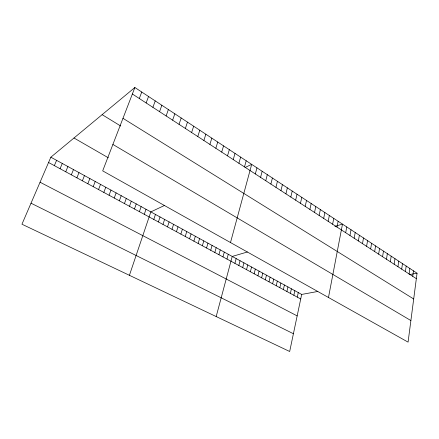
<?xml version="1.0" encoding="UTF-8"?>
<svg xmlns="http://www.w3.org/2000/svg" width="439" height="439" viewBox="0 0 439 439"><rect width="100%" height="100%" fill="white"/><g stroke="black" fill="none" stroke-linecap="round" stroke-linejoin="round"><path stroke-width="0.66" d="M417.05 273.201L408.078 342.129L102.688 170.87L134.872 87.504L417.05 273.201L409.219 274.644M412.731 276.318L413.461 270.836M409.088 273.947L409.834 268.454M405.411 271.554L406.174 266.045M401.696 269.14L402.481 263.614M397.948 266.703L398.749 261.156M394.162 264.24L394.985 258.675M390.337 261.754L391.182 256.173M386.479 259.246L387.341 253.649M382.583 256.711L383.461 251.097M378.643 254.148L379.543 248.518M374.67 251.563L375.592 245.917M370.653 248.951L371.597 243.288M366.598 246.312L367.564 240.632M362.499 243.65L363.487 237.949M358.361 240.956L359.371 235.244M354.18 238.24L355.211 232.505M349.954 235.491L351.013 229.74M345.685 232.719L346.766 226.947M328.476 297.488L342.48 224.126L334.875 226.354M337.02 227.078L338.145 221.272M332.614 224.219L333.772 218.392M328.169 221.322L329.349 215.483M323.669 218.397L324.876 212.542M317.809 291.463L301.675 294.432L289.674 351.496L21.95 224.219L50.847 157.2L134.872 87.504M319.126 215.445L320.36 209.568M314.533 212.46L315.795 206.566M297.302 297.143L298.279 292.572M293.861 295.277L294.849 290.695M309.89 209.441L311.18 203.526M290.393 293.4L291.397 288.807M286.897 291.507L287.918 286.903M305.198 206.39L306.515 200.458M283.374 289.603L284.412 284.982M300.457 203.306L301.802 197.358M279.824 287.677L280.878 283.051M295.661 200.184L297.033 194.219M276.246 285.74L277.311 281.103M272.635 283.786L273.722 279.133M290.816 197.034L292.215 191.047M268.997 281.822L270.1 277.152M265.332 279.835L266.451 275.16M285.915 193.846L287.347 187.843M261.639 277.832L262.769 273.146M280.955 190.625L282.42 184.599M257.912 275.818L259.065 271.115M254.154 273.782L255.322 269.069M275.944 187.365L277.443 181.323M250.367 271.736L251.552 267.005M270.879 184.067L272.405 178.009M246.548 269.667L247.755 264.926M265.754 180.736L267.313 174.662M242.696 267.581L243.919 262.829M260.568 177.367L262.16 171.27M238.816 265.48L240.056 260.717M234.903 263.362L236.16 258.587M216.18 316.557L232.231 256.436L247.42 251.986M255.328 173.954L256.952 167.841M230.497 242.542L251.684 164.373L245.181 167.44M226.974 259.07L228.269 254.269M222.957 256.897L224.274 252.085M244.496 166.913L246.197 160.762M218.913 254.708L220.246 249.879M238.904 163.275L240.638 157.107M214.83 252.496L216.186 247.656M210.709 250.268L212.086 245.417M233.241 159.593L235.013 153.403M206.555 248.019L207.954 243.157M227.512 155.867L229.323 149.661M202.368 245.752L203.789 240.874M198.143 243.464L199.586 238.575M221.711 152.092L223.561 145.869M193.879 241.154L195.344 236.253M215.834 148.278L217.728 142.027M189.582 238.827L191.064 233.916M185.242 236.478L186.751 231.551M209.891 144.409L211.828 138.142M180.868 234.113L182.399 229.169M203.877 140.496L205.853 134.213M176.456 231.721L178.009 226.771M172 229.312L173.575 224.345M167.506 226.881L169.108 221.898M197.78 136.534L199.8 130.229M162.973 224.428L164.598 219.434M191.613 132.523L193.676 126.196M158.397 221.947L160.048 216.943M185.362 128.457L187.469 122.113M153.782 219.451L155.455 214.43M129.412 275.308L150.824 211.894L164.471 205.463M179.035 124.341L181.186 117.981M144.283 214.309L146.006 209.26M172.626 120.176L174.826 113.794M139.393 211.658L141.144 206.599M134.455 208.986L136.238 203.916M166.129 115.951L168.378 109.552M129.472 206.292L131.277 201.205M159.555 111.676L161.854 105.256M124.44 203.57L126.278 198.466M119.359 200.815L121.224 195.701M152.893 107.341L155.241 100.904M114.233 198.038L116.126 192.913M146.138 102.951L148.541 96.498M109.053 195.24L110.979 190.092M139.3 98.501L141.753 92.031M103.823 192.408L105.777 187.25M98.545 189.549L100.526 184.38M93.211 186.663L95.225 181.477M87.822 183.743L89.869 178.547M82.384 180.802L84.464 175.589M76.885 177.828L78.998 172.598M71.337 174.821L73.483 169.58M65.729 171.786L67.908 166.535M60.066 168.719L62.283 163.451M54.348 165.624L56.593 160.339M31.015 203.197L293.406 333.744M40.059 182.223L297.159 315.893M48.564 162.496L300.715 298.986M50.847 157.2L301.675 294.432M73.993 138L108.356 157.799M112.889 144.436L410.888 320.552M102.139 114.656L120.736 126.048M122.975 118.321L413.697 298.986M132.369 93.995L416.337 278.661"/></g></svg>
